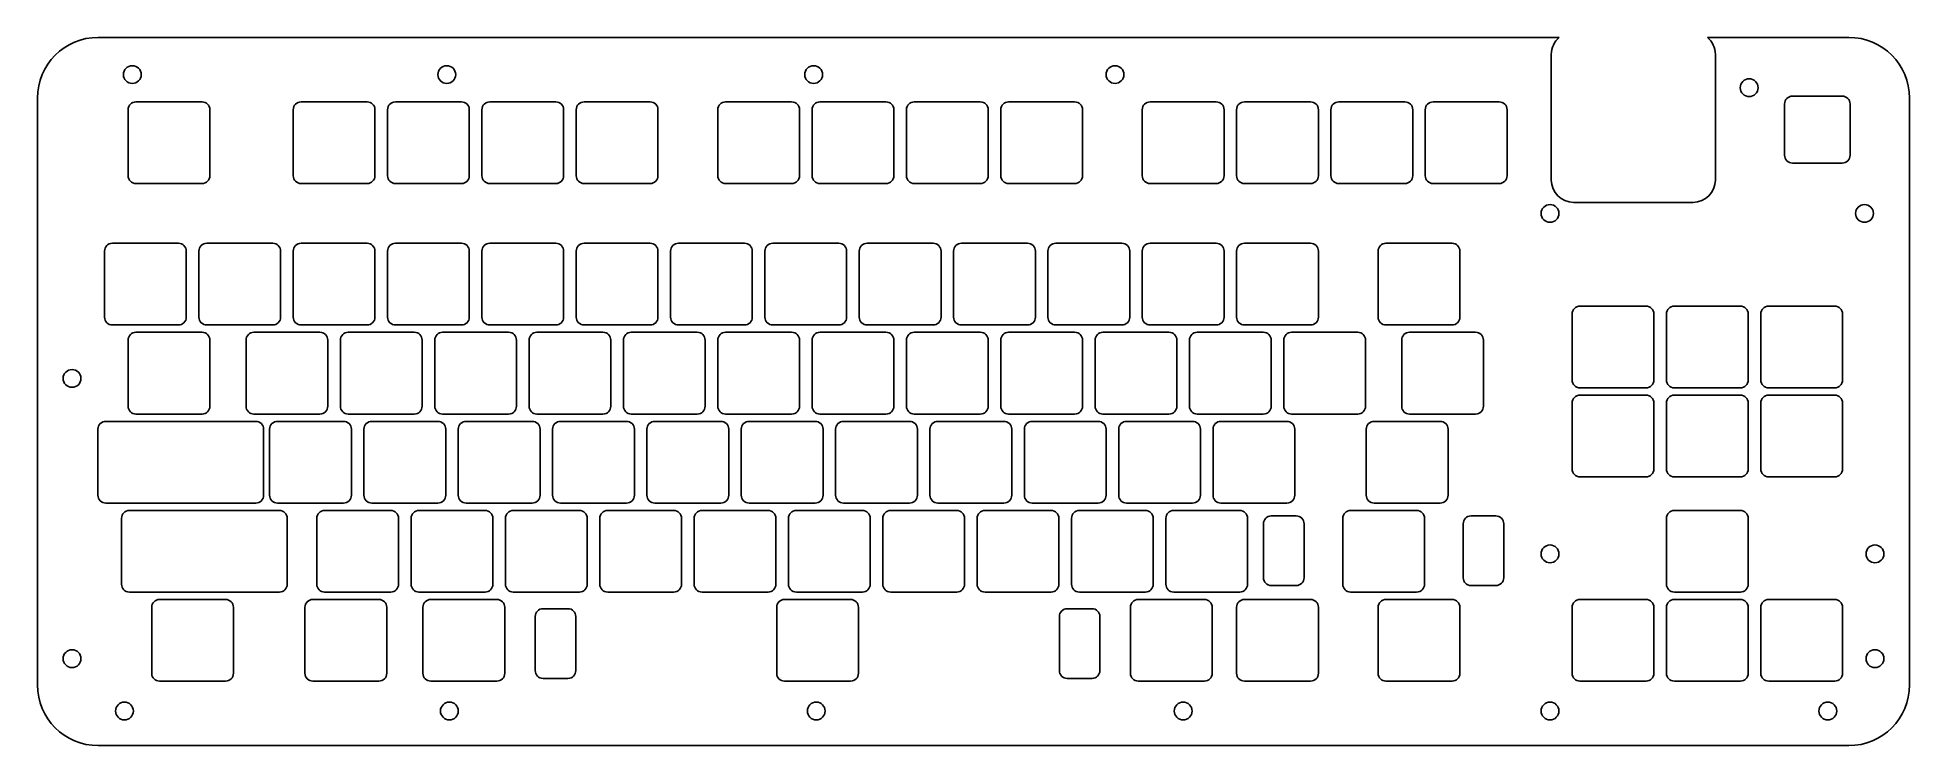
# Model space of a CAD drawing. Header units: millimetres. Extents: x -2 to 356, y -2 to 134.
import ezdxf

# ---------------------------------------------------------------- set-up
doc = ezdxf.new("R2010")
doc.units = ezdxf.units.MM

msp = doc.modelspace()

# ---------------------------------------------------------------- linework, layer by layer
for p, q in [((288.76, 133.6), (10, 133.6)), ((344, 133.6), (317.04, 133.6)), ((287.25, 106.35), (287.25, 130.35)), ((318.55, 130.35), (318.55, 106.35)), ((-1.6, 122), (-1.6, 10)), ((333.25, 122.4), (342.75, 122.4)), ((355.6, 10), (355.6, 122)), ((15.7, 107.2), (15.7, 119.8)), ((17.2, 121.3), (29.8, 121.3)), ((31.3, 119.8), (31.3, 107.2)), ((47.2, 107.2), (47.2, 119.8)), ((48.7, 121.3), (61.3, 121.3)), ((62.8, 119.8), (62.8, 107.2)), ((65.2, 107.2), (65.2, 119.8)), ((66.7, 121.3), (79.3, 121.3)), ((80.8, 119.8), (80.8, 107.2)), ((83.2, 107.2), (83.2, 119.8)), ((84.7, 121.3), (97.3, 121.3)), ((98.8, 119.8), (98.8, 107.2)), ((101.2, 107.2), (101.2, 119.8)), ((102.7, 121.3), (115.3, 121.3)), ((116.8, 119.8), (116.8, 107.2)), ((128.2, 107.2), (128.2, 119.8)), ((129.7, 121.3), (142.3, 121.3)), ((143.8, 119.8), (143.8, 107.2)), ((146.2, 107.2), (146.2, 119.8)), ((147.7, 121.3), (160.3, 121.3)), ((161.8, 119.8), (161.8, 107.2)), ((164.2, 107.2), (164.2, 119.8)), ((165.7, 121.3), (178.3, 121.3)), ((179.8, 119.8), (179.8, 107.2)), ((182.2, 107.2), (182.2, 119.8)), ((183.7, 121.3), (196.3, 121.3)), ((197.8, 119.8), (197.8, 107.2)), ((209.2, 107.2), (209.2, 119.8)), ((210.7, 121.3), (223.3, 121.3)), ((224.8, 119.8), (224.8, 107.2)), ((227.2, 107.2), (227.2, 119.8)), ((228.7, 121.3), (241.3, 121.3)), ((242.8, 119.8), (242.8, 107.2)), ((245.2, 107.2), (245.2, 119.8)), ((246.7, 121.3), (259.3, 121.3)), ((260.8, 119.8), (260.8, 107.2)), ((263.2, 107.2), (263.2, 119.8)), ((264.7, 121.3), (277.3, 121.3)), ((278.8, 119.8), (278.8, 107.2)), ((331.75, 111.1), (331.75, 120.9)), ((344.25, 120.9), (344.25, 111.1)), ((342.75, 109.6), (333.25, 109.6)), ((29.8, 105.7), (17.2, 105.7)), ((61.3, 105.7), (48.7, 105.7)), ((79.3, 105.7), (66.7, 105.7)), ((97.3, 105.7), (84.7, 105.7)), ((115.3, 105.7), (102.7, 105.7)), ((142.3, 105.7), (129.7, 105.7)), ((160.3, 105.7), (147.7, 105.7)), ((178.3, 105.7), (165.7, 105.7)), ((196.3, 105.7), (183.7, 105.7)), ((223.3, 105.7), (210.7, 105.7)), ((241.3, 105.7), (228.7, 105.7)), ((259.3, 105.7), (246.7, 105.7)), ((277.3, 105.7), (264.7, 105.7)), ((314.3, 102.1), (291.5, 102.1)), ((12.7, 94.3), (25.3, 94.3)), ((30.7, 94.3), (43.3, 94.3)), ((48.7, 94.3), (61.3, 94.3)), ((66.7, 94.3), (79.3, 94.3)), ((84.7, 94.3), (97.3, 94.3)), ((102.7, 94.3), (115.3, 94.3)), ((120.7, 94.3), (133.3, 94.3)), ((138.7, 94.3), (151.3, 94.3)), ((156.7, 94.3), (169.3, 94.3)), ((174.7, 94.3), (187.3, 94.3)), ((192.7, 94.3), (205.3, 94.3)), ((210.7, 94.3), (223.3, 94.3)), ((228.7, 94.3), (241.3, 94.3)), ((255.7, 94.3), (268.3, 94.3)), ((11.2, 80.2), (11.2, 92.8)), ((26.8, 92.8), (26.8, 80.2)), ((29.2, 80.2), (29.2, 92.8)), ((44.8, 92.8), (44.8, 80.2)), ((47.2, 80.2), (47.2, 92.8)), ((62.8, 92.8), (62.8, 80.2)), ((65.2, 80.2), (65.2, 92.8)), ((80.8, 92.8), (80.8, 80.2)), ((83.2, 80.2), (83.2, 92.8)), ((98.8, 92.8), (98.8, 80.2)), ((101.2, 80.2), (101.2, 92.8)), ((116.8, 92.8), (116.8, 80.2)), ((119.2, 80.2), (119.2, 92.8)), ((134.8, 92.8), (134.8, 80.2)), ((137.2, 80.2), (137.2, 92.8)), ((152.8, 92.8), (152.8, 80.2)), ((155.2, 80.2), (155.2, 92.8)), ((170.8, 92.8), (170.8, 80.2)), ((173.2, 80.2), (173.2, 92.8)), ((188.8, 92.8), (188.8, 80.2)), ((191.2, 80.2), (191.2, 92.8)), ((206.8, 92.8), (206.8, 80.2)), ((209.2, 80.2), (209.2, 92.8)), ((224.8, 92.8), (224.8, 80.2)), ((227.2, 80.2), (227.2, 92.8)), ((242.8, 92.8), (242.8, 80.2)), ((254.2, 80.2), (254.2, 92.8)), ((269.8, 92.8), (269.8, 80.2)), ((292.72, 82.3), (305.32, 82.3)), ((310.72, 82.3), (323.32, 82.3)), ((328.72, 82.3), (341.32, 82.3)), ((25.3, 78.7), (12.7, 78.7)), ((43.3, 78.7), (30.7, 78.7)), ((61.3, 78.7), (48.7, 78.7)), ((79.3, 78.7), (66.7, 78.7)), ((97.3, 78.7), (84.7, 78.7)), ((115.3, 78.7), (102.7, 78.7)), ((133.3, 78.7), (120.7, 78.7)), ((151.3, 78.7), (138.7, 78.7)), ((169.3, 78.7), (156.7, 78.7)), ((187.3, 78.7), (174.7, 78.7)), ((205.3, 78.7), (192.7, 78.7)), ((223.3, 78.7), (210.7, 78.7)), ((241.3, 78.7), (228.7, 78.7)), ((268.3, 78.7), (255.7, 78.7)), ((291.22, 68.2), (291.22, 80.8)), ((306.82, 80.8), (306.82, 68.2)), ((309.22, 68.2), (309.22, 80.8)), ((324.82, 80.8), (324.82, 68.2)), ((327.22, 68.2), (327.22, 80.8)), ((342.82, 80.8), (342.82, 68.2)), ((15.7, 63.2), (15.7, 75.8)), ((17.2, 77.3), (29.8, 77.3)), ((31.3, 75.8), (31.3, 63.2)), ((38.2, 63.2), (38.2, 75.8)), ((39.7, 77.3), (52.3, 77.3)), ((53.8, 75.8), (53.8, 63.2)), ((56.2, 63.2), (56.2, 75.8)), ((57.7, 77.3), (70.3, 77.3)), ((71.8, 75.8), (71.8, 63.2)), ((74.2, 63.2), (74.2, 75.8)), ((75.7, 77.3), (88.3, 77.3)), ((89.8, 75.8), (89.8, 63.2)), ((92.2, 63.2), (92.2, 75.8)), ((93.7, 77.3), (106.3, 77.3)), ((107.8, 75.8), (107.8, 63.2)), ((110.2, 63.2), (110.2, 75.8)), ((111.7, 77.3), (124.3, 77.3)), ((125.8, 75.8), (125.8, 63.2)), ((128.2, 63.2), (128.2, 75.8)), ((129.7, 77.3), (142.3, 77.3)), ((143.8, 75.8), (143.8, 63.2)), ((146.2, 63.2), (146.2, 75.8)), ((147.7, 77.3), (160.3, 77.3)), ((161.8, 75.8), (161.8, 63.2)), ((164.2, 63.2), (164.2, 75.8)), ((165.7, 77.3), (178.3, 77.3)), ((179.8, 75.8), (179.8, 63.2)), ((182.2, 63.2), (182.2, 75.8)), ((183.7, 77.3), (196.3, 77.3)), ((197.8, 75.8), (197.8, 63.2)), ((200.2, 63.2), (200.2, 75.8)), ((201.7, 77.3), (214.3, 77.3)), ((215.8, 75.8), (215.8, 63.2)), ((218.2, 63.2), (218.2, 75.8)), ((219.7, 77.3), (232.3, 77.3)), ((233.8, 75.8), (233.8, 63.2)), ((236.2, 63.2), (236.2, 75.8)), ((237.7, 77.3), (250.3, 77.3)), ((251.8, 75.8), (251.8, 63.2)), ((258.7, 63.2), (258.7, 75.8)), ((260.2, 77.3), (272.8, 77.3)), ((274.3, 75.8), (274.3, 63.2)), ((305.32, 66.7), (292.72, 66.7)), ((292.72, 65.3), (305.32, 65.3)), ((323.32, 66.7), (310.72, 66.7)), ((310.72, 65.3), (323.32, 65.3)), ((341.32, 66.7), (328.72, 66.7)), ((328.72, 65.3), (341.32, 65.3)), ((29.8, 61.7), (17.2, 61.7)), ((52.3, 61.7), (39.7, 61.7)), ((70.3, 61.7), (57.7, 61.7)), ((88.3, 61.7), (75.7, 61.7)), ((106.3, 61.7), (93.7, 61.7)), ((124.3, 61.7), (111.7, 61.7)), ((142.3, 61.7), (129.7, 61.7)), ((160.3, 61.7), (147.7, 61.7)), ((178.3, 61.7), (165.7, 61.7)), ((196.3, 61.7), (183.7, 61.7)), ((214.3, 61.7), (201.7, 61.7)), ((232.3, 61.7), (219.7, 61.7)), ((250.3, 61.7), (237.7, 61.7)), ((272.8, 61.7), (260.2, 61.7)), ((291.22, 51.2), (291.22, 63.8)), ((306.82, 63.8), (306.82, 51.2)), ((309.22, 51.2), (309.22, 63.8)), ((324.82, 63.8), (324.82, 51.2)), ((327.22, 51.2), (327.22, 63.8)), ((342.82, 63.8), (342.82, 51.2)), ((9.94, 46.2), (9.94, 58.8)), ((11.44, 60.3), (40.06, 60.3)), ((41.56, 58.8), (41.56, 46.2)), ((42.7, 46.2), (42.7, 58.8)), ((44.2, 60.3), (56.8, 60.3)), ((58.3, 58.8), (58.3, 46.2)), ((60.7, 46.2), (60.7, 58.8)), ((62.2, 60.3), (74.8, 60.3)), ((76.3, 58.8), (76.3, 46.2)), ((78.7, 46.2), (78.7, 58.8)), ((80.2, 60.3), (92.8, 60.3)), ((94.3, 58.8), (94.3, 46.2)), ((96.7, 46.2), (96.7, 58.8)), ((98.2, 60.3), (110.8, 60.3)), ((112.3, 58.8), (112.3, 46.2)), ((114.7, 46.2), (114.7, 58.8)), ((116.2, 60.3), (128.8, 60.3)), ((130.3, 58.8), (130.3, 46.2)), ((132.7, 46.2), (132.7, 58.8)), ((134.2, 60.3), (146.8, 60.3)), ((148.3, 58.8), (148.3, 46.2)), ((150.7, 46.2), (150.7, 58.8)), ((152.2, 60.3), (164.8, 60.3)), ((166.3, 58.8), (166.3, 46.2)), ((168.7, 46.2), (168.7, 58.8)), ((170.2, 60.3), (182.8, 60.3)), ((184.3, 58.8), (184.3, 46.2)), ((186.7, 46.2), (186.7, 58.8)), ((188.2, 60.3), (200.8, 60.3)), ((202.3, 58.8), (202.3, 46.2)), ((204.7, 46.2), (204.7, 58.8)), ((206.2, 60.3), (218.8, 60.3)), ((220.3, 58.8), (220.3, 46.2)), ((222.7, 46.2), (222.7, 58.8)), ((224.2, 60.3), (236.8, 60.3)), ((238.3, 58.8), (238.3, 46.2)), ((251.95, 46.2), (251.95, 58.8)), ((253.45, 60.3), (266.05, 60.3)), ((267.55, 58.8), (267.55, 46.2)), ((305.32, 49.7), (292.72, 49.7)), ((323.32, 49.7), (310.72, 49.7)), ((341.32, 49.7), (328.72, 49.7)), ((40.06, 44.7), (11.44, 44.7)), ((15.94, 43.3), (44.56, 43.3)), ((56.8, 44.7), (44.2, 44.7)), ((53.2, 43.3), (65.8, 43.3)), ((74.8, 44.7), (62.2, 44.7)), ((71.2, 43.3), (83.8, 43.3)), ((92.8, 44.7), (80.2, 44.7)), ((89.2, 43.3), (101.8, 43.3)), ((110.8, 44.7), (98.2, 44.7)), ((107.2, 43.3), (119.8, 43.3)), ((128.8, 44.7), (116.2, 44.7)), ((125.2, 43.3), (137.8, 43.3)), ((146.8, 44.7), (134.2, 44.7)), ((143.2, 43.3), (155.8, 43.3)), ((164.8, 44.7), (152.2, 44.7)), ((161.2, 43.3), (173.8, 43.3)), ((182.8, 44.7), (170.2, 44.7)), ((179.2, 43.3), (191.8, 43.3)), ((200.8, 44.7), (188.2, 44.7)), ((197.2, 43.3), (209.8, 43.3)), ((218.8, 44.7), (206.2, 44.7)), ((215.2, 43.3), (227.8, 43.3)), ((236.8, 44.7), (224.2, 44.7)), ((248.95, 43.3), (261.55, 43.3)), ((266.05, 44.7), (253.45, 44.7)), ((310.72, 43.3), (323.32, 43.3)), ((14.44, 29.2), (14.44, 41.8)), ((46.06, 41.8), (46.06, 29.2)), ((51.7, 29.2), (51.7, 41.8)), ((67.3, 41.8), (67.3, 29.2)), ((69.7, 29.2), (69.7, 41.8)), ((85.3, 41.8), (85.3, 29.2)), ((87.7, 29.2), (87.7, 41.8)), ((103.3, 41.8), (103.3, 29.2)), ((105.7, 29.2), (105.7, 41.8)), ((121.3, 41.8), (121.3, 29.2)), ((123.7, 29.2), (123.7, 41.8)), ((139.3, 41.8), (139.3, 29.2)), ((141.7, 29.2), (141.7, 41.8)), ((157.3, 41.8), (157.3, 29.2)), ((159.7, 29.2), (159.7, 41.8)), ((175.3, 41.8), (175.3, 29.2)), ((177.7, 29.2), (177.7, 41.8)), ((193.3, 41.8), (193.3, 29.2)), ((195.7, 29.2), (195.7, 41.8)), ((211.3, 41.8), (211.3, 29.2)), ((213.7, 29.2), (213.7, 41.8)), ((229.3, 41.8), (229.3, 29.2)), ((232.32, 30.45), (232.32, 40.75)), ((233.82, 42.25), (238.57, 42.25)), ((240.07, 40.75), (240.07, 30.45)), ((247.45, 29.2), (247.45, 41.8)), ((263.05, 41.8), (263.05, 29.2)), ((270.43, 30.45), (270.43, 40.75)), ((271.93, 42.25), (276.67, 42.25)), ((278.18, 40.75), (278.18, 30.45)), ((309.22, 29.2), (309.22, 41.8)), ((324.82, 41.8), (324.82, 29.2)), ((238.57, 28.95), (233.82, 28.95)), ((276.67, 28.95), (271.93, 28.95)), ((44.56, 27.7), (15.94, 27.7)), ((21.7, 26.3), (34.3, 26.3)), ((50.95, 26.3), (63.55, 26.3)), ((65.8, 27.7), (53.2, 27.7)), ((83.8, 27.7), (71.2, 27.7)), ((73.45, 26.3), (86.05, 26.3)), ((101.8, 27.7), (89.2, 27.7)), ((119.8, 27.7), (107.2, 27.7)), ((137.8, 27.7), (125.2, 27.7)), ((140.95, 26.3), (153.55, 26.3)), ((155.8, 27.7), (143.2, 27.7)), ((173.8, 27.7), (161.2, 27.7)), ((191.8, 27.7), (179.2, 27.7)), ((209.8, 27.7), (197.2, 27.7)), ((208.45, 26.3), (221.05, 26.3)), ((227.8, 27.7), (215.2, 27.7)), ((228.7, 26.3), (241.3, 26.3)), ((261.55, 27.7), (248.95, 27.7)), ((255.7, 26.3), (268.3, 26.3)), ((292.72, 26.3), (305.32, 26.3)), ((323.32, 27.7), (310.72, 27.7)), ((310.72, 26.3), (323.32, 26.3)), ((328.72, 26.3), (341.32, 26.3)), ((20.2, 12.2), (20.2, 24.8)), ((35.8, 24.8), (35.8, 12.2)), ((49.45, 12.2), (49.45, 24.8)), ((65.05, 24.8), (65.05, 12.2)), ((71.95, 12.2), (71.95, 24.8)), ((87.55, 24.8), (87.55, 12.2)), ((93.38, 12.73), (93.38, 23.03)), ((94.87, 24.53), (99.62, 24.53)), ((101.12, 23.03), (101.12, 12.73)), ((139.45, 12.2), (139.45, 24.8)), ((155.05, 24.8), (155.05, 12.2)), ((193.38, 12.73), (193.38, 23.03)), ((194.88, 24.53), (199.62, 24.53)), ((201.12, 23.03), (201.12, 12.73)), ((206.95, 12.2), (206.95, 24.8)), ((222.55, 24.8), (222.55, 12.2)), ((227.2, 12.2), (227.2, 24.8)), ((242.8, 24.8), (242.8, 12.2)), ((254.2, 12.2), (254.2, 24.8)), ((269.8, 24.8), (269.8, 12.2)), ((291.22, 12.2), (291.22, 24.8)), ((306.82, 24.8), (306.82, 12.2)), ((309.22, 12.2), (309.22, 24.8)), ((324.82, 24.8), (324.82, 12.2)), ((327.22, 12.2), (327.22, 24.8)), ((342.82, 24.8), (342.82, 12.2)), ((99.62, 11.23), (94.87, 11.23)), ((199.62, 11.23), (194.88, 11.23)), ((34.3, 10.7), (21.7, 10.7)), ((63.55, 10.7), (50.95, 10.7)), ((86.05, 10.7), (73.45, 10.7)), ((153.55, 10.7), (140.95, 10.7)), ((221.05, 10.7), (208.45, 10.7)), ((241.3, 10.7), (228.7, 10.7)), ((268.3, 10.7), (255.7, 10.7)), ((305.32, 10.7), (292.72, 10.7)), ((323.32, 10.7), (310.72, 10.7)), ((341.32, 10.7), (328.72, 10.7)), ((10, -1.6), (344, -1.6))]:
    msp.add_line(p, q)
for centre in [(16.5, 126.5), (76.5, 126.5), (146.5, 126.5), (204, 126.5), (325, 124), (287, 100), (347, 100), (5, 68.5), (287, 35), (349, 35), (5, 15), (349, 15), (15, 5), (77, 5), (147, 5), (217, 5), (287, 5), (340, 5)]:
    msp.add_circle(centre, 1.7)
for centre, radius, start, end in [((10, 122), 11.6, 90, 180), ((291.5, 130.35), 4.25, 130.1192, 180), ((314.3, 130.35), 4.25, 0, 49.8808), ((344, 122), 11.6, 0, 90), ((333.25, 120.9), 1.5, 90, 180), ((342.75, 120.9), 1.5, 0, 90), ((17.2, 119.8), 1.5, 90, 180), ((29.8, 119.8), 1.5, 0, 90), ((48.7, 119.8), 1.5, 90, 180), ((61.3, 119.8), 1.5, 0, 90), ((66.7, 119.8), 1.5, 90, 180), ((79.3, 119.8), 1.5, 0, 90), ((84.7, 119.8), 1.5, 90, 180), ((97.3, 119.8), 1.5, 0, 90), ((102.7, 119.8), 1.5, 90, 180), ((115.3, 119.8), 1.5, 0, 90), ((129.7, 119.8), 1.5, 90, 180), ((142.3, 119.8), 1.5, 0, 90), ((147.7, 119.8), 1.5, 90, 180), ((160.3, 119.8), 1.5, 0, 90), ((165.7, 119.8), 1.5, 90, 180), ((178.3, 119.8), 1.5, 0, 90), ((183.7, 119.8), 1.5, 90, 180), ((196.3, 119.8), 1.5, 0, 90), ((210.7, 119.8), 1.5, 90, 180), ((223.3, 119.8), 1.5, 0, 90), ((228.7, 119.8), 1.5, 90, 180), ((241.3, 119.8), 1.5, 0, 90), ((246.7, 119.8), 1.5, 90, 180), ((259.3, 119.8), 1.5, 0, 90), ((264.7, 119.8), 1.5, 90, 180), ((277.3, 119.8), 1.5, 0, 90), ((333.25, 111.1), 1.5, 180, 270), ((342.75, 111.1), 1.5, 270, 360), ((17.2, 107.2), 1.5, 180, 270), ((29.8, 107.2), 1.5, 270, 360), ((48.7, 107.2), 1.5, 180, 270), ((61.3, 107.2), 1.5, 270, 360), ((66.7, 107.2), 1.5, 180, 270), ((79.3, 107.2), 1.5, 270, 360), ((84.7, 107.2), 1.5, 180, 270), ((97.3, 107.2), 1.5, 270, 360), ((102.7, 107.2), 1.5, 180, 270), ((115.3, 107.2), 1.5, 270, 360), ((129.7, 107.2), 1.5, 180, 270), ((142.3, 107.2), 1.5, 270, 360), ((147.7, 107.2), 1.5, 180, 270), ((160.3, 107.2), 1.5, 270, 360), ((165.7, 107.2), 1.5, 180, 270), ((178.3, 107.2), 1.5, 270, 360), ((183.7, 107.2), 1.5, 180, 270), ((196.3, 107.2), 1.5, 270, 360), ((210.7, 107.2), 1.5, 180, 270), ((223.3, 107.2), 1.5, 270, 360), ((228.7, 107.2), 1.5, 180, 270), ((241.3, 107.2), 1.5, 270, 360), ((246.7, 107.2), 1.5, 180, 270), ((259.3, 107.2), 1.5, 270, 360), ((264.7, 107.2), 1.5, 180, 270), ((277.3, 107.2), 1.5, 270, 360), ((291.5, 106.35), 4.25, -180, -90), ((314.3, 106.35), 4.25, -90, 0), ((12.7, 92.8), 1.5, 90, 180), ((25.3, 92.8), 1.5, 0, 90), ((30.7, 92.8), 1.5, 90, 180), ((43.3, 92.8), 1.5, 0, 90), ((48.7, 92.8), 1.5, 90, 180), ((61.3, 92.8), 1.5, 0, 90), ((66.7, 92.8), 1.5, 90, 180), ((79.3, 92.8), 1.5, 0, 90), ((84.7, 92.8), 1.5, 90, 180), ((97.3, 92.8), 1.5, 0, 90), ((102.7, 92.8), 1.5, 90, 180), ((115.3, 92.8), 1.5, 0, 90), ((120.7, 92.8), 1.5, 90, 180), ((133.3, 92.8), 1.5, 0, 90), ((138.7, 92.8), 1.5, 90, 180), ((151.3, 92.8), 1.5, 0, 90), ((156.7, 92.8), 1.5, 90, 180), ((169.3, 92.8), 1.5, 0, 90), ((174.7, 92.8), 1.5, 90, 180), ((187.3, 92.8), 1.5, 0, 90), ((192.7, 92.8), 1.5, 90, 180), ((205.3, 92.8), 1.5, 0, 90), ((210.7, 92.8), 1.5, 90, 180), ((223.3, 92.8), 1.5, 0, 90), ((228.7, 92.8), 1.5, 90, 180), ((241.3, 92.8), 1.5, 0, 90), ((255.7, 92.8), 1.5, 90, 180), ((268.3, 92.8), 1.5, 0, 90), ((292.72, 80.8), 1.5, 90, 180), ((305.32, 80.8), 1.5, 0, 90), ((310.72, 80.8), 1.5, 90, 180), ((323.32, 80.8), 1.5, 0, 90), ((328.72, 80.8), 1.5, 90, 180), ((341.32, 80.8), 1.5, 0, 90), ((12.7, 80.2), 1.5, 180, 270), ((25.3, 80.2), 1.5, 270, 360), ((30.7, 80.2), 1.5, 180, 270), ((43.3, 80.2), 1.5, 270, 360), ((48.7, 80.2), 1.5, 180, 270), ((61.3, 80.2), 1.5, 270, 360), ((66.7, 80.2), 1.5, 180, 270), ((79.3, 80.2), 1.5, 270, 360), ((84.7, 80.2), 1.5, 180, 270), ((97.3, 80.2), 1.5, 270, 360), ((102.7, 80.2), 1.5, 180, 270), ((115.3, 80.2), 1.5, 270, 360), ((120.7, 80.2), 1.5, 180, 270), ((133.3, 80.2), 1.5, 270, 360), ((138.7, 80.2), 1.5, 180, 270), ((151.3, 80.2), 1.5, 270, 360), ((156.7, 80.2), 1.5, 180, 270), ((169.3, 80.2), 1.5, 270, 360), ((174.7, 80.2), 1.5, 180, 270), ((187.3, 80.2), 1.5, 270, 360), ((192.7, 80.2), 1.5, 180, 270), ((205.3, 80.2), 1.5, 270, 360), ((210.7, 80.2), 1.5, 180, 270), ((223.3, 80.2), 1.5, 270, 360), ((228.7, 80.2), 1.5, 180, 270), ((241.3, 80.2), 1.5, 270, 360), ((255.7, 80.2), 1.5, 180, 270), ((268.3, 80.2), 1.5, 270, 360), ((17.2, 75.8), 1.5, 90, 180), ((29.8, 75.8), 1.5, 0, 90), ((39.7, 75.8), 1.5, 90, 180), ((52.3, 75.8), 1.5, 0, 90), ((57.7, 75.8), 1.5, 90, 180), ((70.3, 75.8), 1.5, 0, 90), ((75.7, 75.8), 1.5, 90, 180), ((88.3, 75.8), 1.5, 0, 90), ((93.7, 75.8), 1.5, 90, 180), ((106.3, 75.8), 1.5, 0, 90), ((111.7, 75.8), 1.5, 90, 180), ((124.3, 75.8), 1.5, 0, 90), ((129.7, 75.8), 1.5, 90, 180), ((142.3, 75.8), 1.5, 0, 90), ((147.7, 75.8), 1.5, 90, 180), ((160.3, 75.8), 1.5, 0, 90), ((165.7, 75.8), 1.5, 90, 180), ((178.3, 75.8), 1.5, 0, 90), ((183.7, 75.8), 1.5, 90, 180), ((196.3, 75.8), 1.5, 0, 90), ((201.7, 75.8), 1.5, 90, 180), ((214.3, 75.8), 1.5, 0, 90), ((219.7, 75.8), 1.5, 90, 180), ((232.3, 75.8), 1.5, 0, 90), ((237.7, 75.8), 1.5, 90, 180), ((250.3, 75.8), 1.5, 0, 90), ((260.2, 75.8), 1.5, 90, 180), ((272.8, 75.8), 1.5, 0, 90), ((292.72, 68.2), 1.5, 180, 270), ((305.32, 68.2), 1.5, 270, 360), ((310.72, 68.2), 1.5, 180, 270), ((323.32, 68.2), 1.5, 270, 360), ((328.72, 68.2), 1.5, 180, 270), ((341.32, 68.2), 1.5, 270, 360), ((292.72, 63.8), 1.5, 90, 180), ((305.32, 63.8), 1.5, 0, 90), ((310.72, 63.8), 1.5, 90, 180), ((323.32, 63.8), 1.5, 0, 90), ((328.72, 63.8), 1.5, 90, 180), ((341.32, 63.8), 1.5, 0, 90), ((17.2, 63.2), 1.5, 180, 270), ((29.8, 63.2), 1.5, 270, 360), ((39.7, 63.2), 1.5, 180, 270), ((52.3, 63.2), 1.5, 270, 360), ((57.7, 63.2), 1.5, 180, 270), ((70.3, 63.2), 1.5, 270, 360), ((75.7, 63.2), 1.5, 180, 270), ((88.3, 63.2), 1.5, 270, 360), ((93.7, 63.2), 1.5, 180, 270), ((106.3, 63.2), 1.5, 270, 360), ((111.7, 63.2), 1.5, 180, 270), ((124.3, 63.2), 1.5, 270, 360), ((129.7, 63.2), 1.5, 180, 270), ((142.3, 63.2), 1.5, 270, 360), ((147.7, 63.2), 1.5, 180, 270), ((160.3, 63.2), 1.5, 270, 360), ((165.7, 63.2), 1.5, 180, 270), ((178.3, 63.2), 1.5, 270, 360), ((183.7, 63.2), 1.5, 180, 270), ((196.3, 63.2), 1.5, 270, 360), ((201.7, 63.2), 1.5, 180, 270), ((214.3, 63.2), 1.5, 270, 360), ((219.7, 63.2), 1.5, 180, 270), ((232.3, 63.2), 1.5, 270, 360), ((237.7, 63.2), 1.5, 180, 270), ((250.3, 63.2), 1.5, 270, 360), ((260.2, 63.2), 1.5, 180, 270), ((272.8, 63.2), 1.5, 270, 360), ((11.44, 58.8), 1.5, 90, 180), ((40.06, 58.8), 1.5, 0, 90), ((44.2, 58.8), 1.5, 90, 180), ((56.8, 58.8), 1.5, 0, 90), ((62.2, 58.8), 1.5, 90, 180), ((74.8, 58.8), 1.5, 0, 90), ((80.2, 58.8), 1.5, 90, 180), ((92.8, 58.8), 1.5, 0, 90), ((98.2, 58.8), 1.5, 90, 180), ((110.8, 58.8), 1.5, 0, 90), ((116.2, 58.8), 1.5, 90, 180), ((128.8, 58.8), 1.5, 0, 90), ((134.2, 58.8), 1.5, 90, 180), ((146.8, 58.8), 1.5, 0, 90), ((152.2, 58.8), 1.5, 90, 180), ((164.8, 58.8), 1.5, 0, 90), ((170.2, 58.8), 1.5, 90, 180), ((182.8, 58.8), 1.5, 0, 90), ((188.2, 58.8), 1.5, 90, 180), ((200.8, 58.8), 1.5, 0, 90), ((206.2, 58.8), 1.5, 90, 180), ((218.8, 58.8), 1.5, 0, 90), ((224.2, 58.8), 1.5, 90, 180), ((236.8, 58.8), 1.5, 0, 90), ((253.45, 58.8), 1.5, 90, 180), ((266.05, 58.8), 1.5, 0, 90), ((292.72, 51.2), 1.5, 180, 270), ((305.32, 51.2), 1.5, 270, 360), ((310.72, 51.2), 1.5, 180, 270), ((323.32, 51.2), 1.5, 270, 360), ((328.72, 51.2), 1.5, 180, 270), ((341.32, 51.2), 1.5, 270, 360), ((11.44, 46.2), 1.5, 180, 270), ((15.94, 41.8), 1.5, 90, 180), ((40.06, 46.2), 1.5, 270, 360), ((44.2, 46.2), 1.5, 180, 270), ((44.56, 41.8), 1.5, 0, 90), ((53.2, 41.8), 1.5, 90, 180), ((56.8, 46.2), 1.5, 270, 360), ((62.2, 46.2), 1.5, 180, 270), ((65.8, 41.8), 1.5, 0, 90), ((71.2, 41.8), 1.5, 90, 180), ((74.8, 46.2), 1.5, 270, 360), ((80.2, 46.2), 1.5, 180, 270), ((83.8, 41.8), 1.5, 0, 90), ((89.2, 41.8), 1.5, 90, 180), ((92.8, 46.2), 1.5, 270, 360), ((98.2, 46.2), 1.5, 180, 270), ((101.8, 41.8), 1.5, 0, 90), ((107.2, 41.8), 1.5, 90, 180), ((110.8, 46.2), 1.5, 270, 360), ((116.2, 46.2), 1.5, 180, 270), ((119.8, 41.8), 1.5, 0, 90), ((125.2, 41.8), 1.5, 90, 180), ((128.8, 46.2), 1.5, 270, 360), ((134.2, 46.2), 1.5, 180, 270), ((137.8, 41.8), 1.5, 0, 90), ((143.2, 41.8), 1.5, 90, 180), ((146.8, 46.2), 1.5, 270, 360), ((152.2, 46.2), 1.5, 180, 270), ((155.8, 41.8), 1.5, 0, 90), ((161.2, 41.8), 1.5, 90, 180), ((164.8, 46.2), 1.5, 270, 360), ((170.2, 46.2), 1.5, 180, 270), ((173.8, 41.8), 1.5, 0, 90), ((179.2, 41.8), 1.5, 90, 180), ((182.8, 46.2), 1.5, 270, 360), ((188.2, 46.2), 1.5, 180, 270), ((191.8, 41.8), 1.5, 0, 90), ((197.2, 41.8), 1.5, 90, 180), ((200.8, 46.2), 1.5, 270, 360), ((206.2, 46.2), 1.5, 180, 270), ((209.8, 41.8), 1.5, 0, 90), ((215.2, 41.8), 1.5, 90, 180), ((218.8, 46.2), 1.5, 270, 360), ((224.2, 46.2), 1.5, 180, 270), ((227.8, 41.8), 1.5, 0, 90), ((236.8, 46.2), 1.5, 270, 360), ((248.95, 41.8), 1.5, 90, 180), ((253.45, 46.2), 1.5, 180, 270), ((261.55, 41.8), 1.5, 0, 90), ((266.05, 46.2), 1.5, 270, 360), ((310.72, 41.8), 1.5, 90, 180), ((323.32, 41.8), 1.5, 0, 90), ((233.82, 40.75), 1.5, 90, 180), ((238.57, 40.75), 1.5, 0, 90), ((271.93, 40.75), 1.5, 90, 180), ((276.67, 40.75), 1.5, 0, 90), ((15.94, 29.2), 1.5, 180, 270), ((44.56, 29.2), 1.5, 270, 360), ((53.2, 29.2), 1.5, 180, 270), ((65.8, 29.2), 1.5, 270, 360), ((71.2, 29.2), 1.5, 180, 270), ((83.8, 29.2), 1.5, 270, 360), ((89.2, 29.2), 1.5, 180, 270), ((101.8, 29.2), 1.5, 270, 360), ((107.2, 29.2), 1.5, 180, 270), ((119.8, 29.2), 1.5, 270, 360), ((125.2, 29.2), 1.5, 180, 270), ((137.8, 29.2), 1.5, 270, 360), ((143.2, 29.2), 1.5, 180, 270), ((155.8, 29.2), 1.5, 270, 360), ((161.2, 29.2), 1.5, 180, 270), ((173.8, 29.2), 1.5, 270, 360), ((179.2, 29.2), 1.5, 180, 270), ((191.8, 29.2), 1.5, 270, 360), ((197.2, 29.2), 1.5, 180, 270), ((209.8, 29.2), 1.5, 270, 360), ((215.2, 29.2), 1.5, 180, 270), ((227.8, 29.2), 1.5, 270, 360), ((233.82, 30.45), 1.5, -180, -90), ((238.57, 30.45), 1.5, -90, 0), ((248.95, 29.2), 1.5, 180, 270), ((261.55, 29.2), 1.5, 270, 360), ((271.93, 30.45), 1.5, -180, -90), ((276.67, 30.45), 1.5, -90, 0), ((310.72, 29.2), 1.5, 180, 270), ((323.32, 29.2), 1.5, 270, 360), ((21.7, 24.8), 1.5, 90, 180), ((34.3, 24.8), 1.5, 0, 90), ((50.95, 24.8), 1.5, 90, 180), ((63.55, 24.8), 1.5, 0, 90), ((73.45, 24.8), 1.5, 90, 180), ((86.05, 24.8), 1.5, 0, 90), ((140.95, 24.8), 1.5, 90, 180), ((153.55, 24.8), 1.5, 0, 90), ((208.45, 24.8), 1.5, 90, 180), ((221.05, 24.8), 1.5, 0, 90), ((228.7, 24.8), 1.5, 90, 180), ((241.3, 24.8), 1.5, 0, 90), ((255.7, 24.8), 1.5, 90, 180), ((268.3, 24.8), 1.5, 0, 90), ((292.72, 24.8), 1.5, 90, 180), ((305.32, 24.8), 1.5, 0, 90), ((310.72, 24.8), 1.5, 90, 180), ((323.32, 24.8), 1.5, 0, 90), ((328.72, 24.8), 1.5, 90, 180), ((341.32, 24.8), 1.5, 0, 90), ((94.87, 23.03), 1.5, 90, 180), ((99.62, 23.03), 1.5, 0, 90), ((194.88, 23.03), 1.5, 90, 180), ((199.62, 23.03), 1.5, 0, 90), ((21.7, 12.2), 1.5, 180, 270), ((34.3, 12.2), 1.5, 270, 360), ((50.95, 12.2), 1.5, 180, 270), ((63.55, 12.2), 1.5, 270, 360), ((73.45, 12.2), 1.5, 180, 270), ((86.05, 12.2), 1.5, 270, 360), ((94.87, 12.73), 1.5, -180, -90), ((99.62, 12.73), 1.5, -90, 0), ((140.95, 12.2), 1.5, 180, 270), ((153.55, 12.2), 1.5, 270, 360), ((194.88, 12.73), 1.5, -180, -90), ((199.62, 12.73), 1.5, -90, 0), ((208.45, 12.2), 1.5, 180, 270), ((221.05, 12.2), 1.5, 270, 360), ((228.7, 12.2), 1.5, 180, 270), ((241.3, 12.2), 1.5, 270, 360), ((255.7, 12.2), 1.5, 180, 270), ((268.3, 12.2), 1.5, 270, 360), ((292.72, 12.2), 1.5, 180, 270), ((305.32, 12.2), 1.5, 270, 360), ((310.72, 12.2), 1.5, 180, 270), ((323.32, 12.2), 1.5, 270, 360), ((328.72, 12.2), 1.5, 180, 270), ((341.32, 12.2), 1.5, 270, 360), ((10, 10), 11.6, 180, 270), ((344, 10), 11.6, 270, 360)]:
    msp.add_arc(centre, radius, start, end)

doc.saveas('drawing.dxf')
